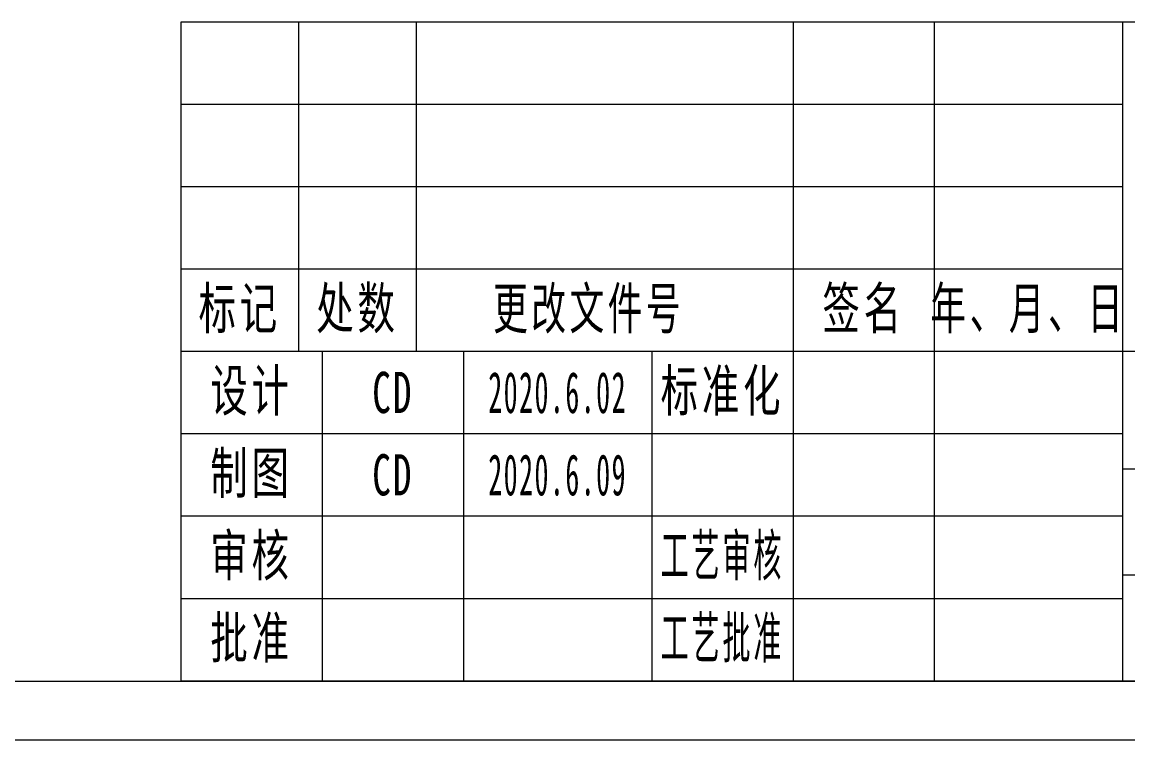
# Model space of a CAD drawing. Header units: millimetres. Extents: x -15766 to 80009, y -9701 to 15159.
# Drawn here: x -12699.7 to -12605.8, y 11134.1 to 11195.1 of the extents above; entities that cross this region are included whole.
import ezdxf

# ---------------------------------------------------------------- set-up
doc = ezdxf.new("R2010")
doc.units = ezdxf.units.MM
for name, color, linetype, lineweight in [('CDRAFT0', 7, 'Continuous', 18), ('title_frame', 7, 'Continuous', 18), ('尺寸线层', 3, 'Continuous', 18), ('粗实线层_1', 7, 'Continuous', 15), ('细实线层', 7, 'Continuous', 18)]:
    doc.layers.add(name, color=color, linetype=linetype, lineweight=lineweight)
doc.styles.add('UserTxtStyle1', font='', dxfattribs={"width": 0.618357})
doc.styles.add('UserTxtStyle2', font='', dxfattribs={"width": 0.634692})
doc.styles.add('标准', font='', dxfattribs={"width": 0.667})
doc.styles.get('UserTxtStyle1').set_extended_font_data('宋体')
doc.styles.get('UserTxtStyle2').set_extended_font_data('宋体')
doc.styles.get('标准').set_extended_font_data('宋体')

# ---------------------------------------------------------------- blocks, each defined once
blk = doc.blocks.new('*X5')
at = {"layer": 'CDRAFT0'}
blk.add_line((0, 0), (420, 0), dxfattribs=at)
at = {"layer": '粗实线层_1'}
blk.add_line((25, 5), (415, 5), dxfattribs=at)

msp = doc.modelspace()

# ---------------------------------------------------------------- linework, layer by layer
at = {"layer": '粗实线层_1'}
for p, q in [((-12506.24828, 11195.10436), (-12686.24828, 11195.10436)), ((-12686.24828, 11195.10436), (-12686.24828, 11139.10436)), ((-12606.24828, 11195.10436), (-12606.24828, 11139.10436)), ((-12556.24828, 11167.10436), (-12686.24828, 11167.10436)), ((-12646.24828, 11167.10436), (-12646.24828, 11139.10436)), ((-12606.24828, 11160.10436), (-12686.24828, 11160.10436)), ((-12606.24828, 11153.10436), (-12686.24828, 11153.10436)), ((-12556.24828, 11148.10436), (-12606.24828, 11148.10436)), ((-12606.24828, 11146.10436), (-12686.24828, 11146.10436)), ((-12506.24828, 11139.10436), (-12686.24828, 11139.10436))]:
    msp.add_line(p, q, dxfattribs=at)
at = {"layer": '细实线层'}
for p, q in [((-12676.24828, 11195.10436), (-12676.24828, 11167.10436)), ((-12666.24828, 11195.10436), (-12666.24828, 11167.10436)), ((-12634.24828, 11195.10436), (-12634.24828, 11139.10436)), ((-12622.24828, 11195.10436), (-12622.24828, 11139.10436)), ((-12606.24828, 11188.10436), (-12686.24828, 11188.10436)), ((-12606.24828, 11181.10436), (-12686.24828, 11181.10436)), ((-12606.24828, 11174.10436), (-12686.24828, 11174.10436)), ((-12674.24828, 11167.10436), (-12674.24828, 11139.10436)), ((-12662.24828, 11167.10436), (-12662.24828, 11139.10436)), ((-12556.24828, 11157.10436), (-12606.24828, 11157.10436))]:
    msp.add_line(p, q, dxfattribs=at)

# ---------------------------------------------------------------- block references
at = {"layer": 'title_frame'}
msp.add_blockref('*X5', (-12921.24828, 11134.10436), dxfattribs=at)

# ---------------------------------------------------------------- texts
at = {"layer": '尺寸线层', "char_height": 3.5, "attachment_point": 5, "line_spacing_factor": 1.15057}
for s, insert, width, style in [('\\T1.1;标记', (-12681.24828, 11170.60436), 18, '标准'), ('\\T1.1;处数', (-12671.24828, 11170.60436), 18, '标准'), ('\\T1.1;更改文件号', (-12651.61486, 11170.58037), 30, 'UserTxtStyle1'), ('\\T1.1;签名', (-12628.24828, 11170.60436), 22, '标准'), ('\\T1.1;年、月、日', (-12614.24828, 11170.60436), 30, 'UserTxtStyle2'), ('\\T1.1;设计', (-12680.24828, 11163.60436), 22, '标准'), ('\\T1.1;标准化', (-12640.24828, 11163.60436), 22, '标准'), ('{\\T1.1;CD}', (-12668.24828, 11163.60436), 22, '标准'), ('{\\W0.5;\\T1.1;2020.6.02}', (-12654.24828, 11163.60436), 16, '标准'), ('\\T1.1;制图', (-12680.24828, 11156.60436), 22, '标准'), ('{\\T1.1;CD}', (-12668.24828, 11156.60436), 22, '标准'), ('{\\W0.5;\\T1.1;2020.6.09}', (-12654.24828, 11156.60436), 16, '标准'), ('\\T1.1;审核', (-12680.24828, 11149.60436), 22, '标准'), ('{\\W0.5;\\T1.1;工艺审核}', (-12640.24828, 11149.60436), 22, '标准'), ('{\\T1.1;批准}', (-12680.24828, 11142.60436), 22, '标准'), ('{\\W0.5;\\T1.1;工艺批准}', (-12640.24828, 11142.60436), 22, '标准')]:
    msp.add_mtext(s, dxfattribs=dict(at, insert=insert, width=width, style=style))

doc.saveas('drawing.dxf')
